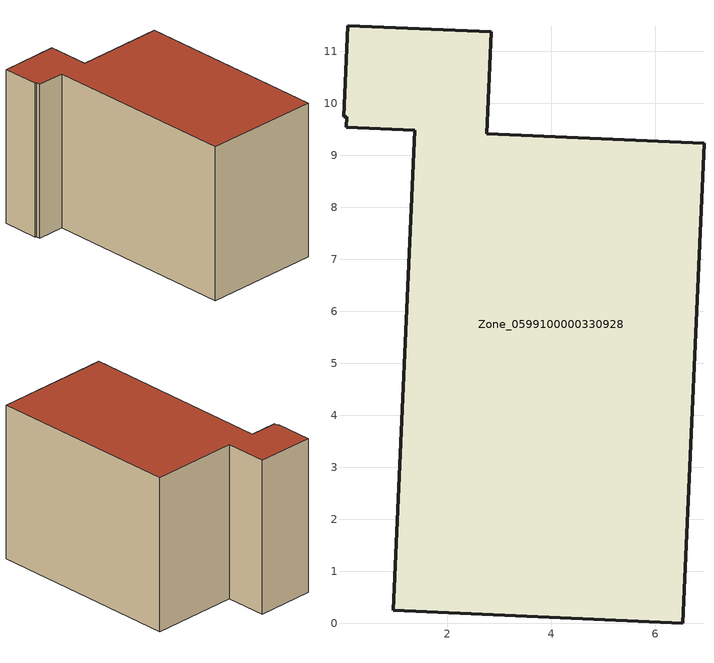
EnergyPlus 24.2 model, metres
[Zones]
Zone_0599100000330928
 floor ground (C_G): 0.07,9.74 0.01,9.74 0.09,11.49 2.85,11.37 2.76,9.41 6.94,9.23 6.53,0 0.97,0.25 1.38,9.48 0.07,9.54 z1.01
 wall outside (C_F): 0.97,0.25 6.53,0 6.94,9.23 2.76,9.41 2.85,11.37 0.09,11.49 0.01,9.74 0.07,9.74 0.07,9.54 1.38,9.48 0.97,0.25 z1.01:8.42
 roof outside (C_R): 0.01,9.74 0.07,9.74 0.07,9.54 1.38,9.48 0.97,0.25 6.53,0 6.94,9.23 2.76,9.41 2.85,11.37 0.09,11.49 z8.42
[BUILDING]
Pand.0599100000330928: North Axis=0; Terrain=City; Loads Convergence Tolerance Value=0.04; Temperature Convergence Tolerance Value=0.4; Solar Distribution=FullExterior; Maximum Number of Warmup Days=25; Minimum Number of Warmup Days=1
[Site:Location]
Rotterdam.The.Hague.AP_ZH_NLD Design_Conditions: Latitude=51.96; Longitude=4.45; Time Zone=1; Elevation=-4.5
[SITE:GROUNDTEMPERATURE:BUILDINGSURFACE]
18, 18, 18, 18, 18, 18, 18, 18, 18, 18, 18, 18
[MATERIAL] Thermal Absorptance=0.9; Solar Absorptance=0.7; Visible Absorptance=0.7
Name | Roughness | Thickness | Conductivity | Density | Specific Heat
G.TC.1975-1991 | MediumSmooth | 0.15 | 0.288461 | 540 | 1210
F.TC.1975-1991 | Rough | 0.3 | 0.230769 | 1920 | 840
R.TC.1975-1991 | MediumRough | 0.2 | 0.153846 | 1500 | 1000
[CONSTRUCTION]
C_G: G.TC.1975-1991
C_F: F.TC.1975-1991
C_R: R.TC.1975-1991
[ZONE]
Zone_0599100000330928: Type=1; Multiplier=1; Ceiling Height=Autocalculate; Volume=Autocalculate; Floor Area=autocalculate; Part of Total Floor Area=Yes
[ZONEINFILTRATION:DESIGNFLOWRATE]
Infil_Zone_0599100000330928: Zone or ZoneList or Space or SpaceList=Zone_0599100000330928; Schedule=AlwaysOn; Design Flow Rate Calculation Method=Flow/Area; Flow Rate per Floor Area=0.003; Constant Term Coefficient=1; Temperature Term Coefficient=0; Velocity Term Coefficient=0; Velocity Squared Term Coefficient=0
[HVACTEMPLATE:ZONE:IDEALLOADSAIRSYSTEM]
Zone_0599100000330928: Maximum Heating Supply Air Temperature=50; Minimum Cooling Supply Air Temperature=13; Maximum Heating Supply Air Humidity Ratio=0.0156; Minimum Cooling Supply Air Humidity Ratio=0.0077; Heating Limit=NoLimit; Cooling Limit=NoLimit; Dehumidification Control Type=ConstantSensibleHeatRatio; Cooling Sensible Heat Ratio=0.7; Dehumidification Setpoint=60; Humidification Control Type=None; Humidification Setpoint=30; Outdoor Air Method=None; Outdoor Air Flow Rate per Person=0.00944; Outdoor Air Flow Rate per Zone Floor Area=0; Outdoor Air Flow Rate per Zone=0; Demand Controlled Ventilation Type=None; Outdoor Air Economizer Type=NoEconomizer; Heat Recovery Type=None; Sensible Heat Recovery Effectiveness=0.7; Latent Heat Recovery Effectiveness=0.65
[ZONECONTROL:THERMOSTAT]
ThermostatControl_Zone_0599100000330928: Zone or ZoneList=Zone_0599100000330928; Control Type Schedule=DualSetpointControlType; Control 1=Thermostat_Zone_0599100000330928; Temperature Difference Between Cutout And Setpoint=0
[THERMOSTATSETPOINT:DUALSETPOINT]
Thermostat_Zone_0599100000330928: Heating Setpoint Temperature Schedule=HeatingSetpoint_Zone_0599100000330928; Cooling Setpoint Temperature Schedule=CoolingSetpoint_Zone_0599100000330928
[SCHEDULE:COMPACT]
HeatingSetpoint_Zone_0599100000330928: Through: 12/31, For: AllDays, Until: 24:00, 21
CoolingSetpoint_Zone_0599100000330928: Through: 12/31, For: AllDays, Until: 24:00, 24
DualSetpointControlType: Through: 12/31, For: AllDays, Until: 24:00, 4
AlwaysOn: Through: 12/31, For: AllDays, Until: 24:00, 1
